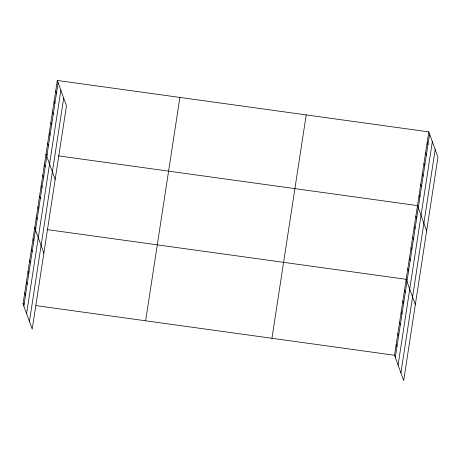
<?xml version="1.0" encoding="UTF-8"?>
<svg xmlns="http://www.w3.org/2000/svg" width="461" height="461" viewBox="0 0 461 461"><rect width="100%" height="100%" fill="white"/><g stroke="black" fill="none" stroke-linecap="round" stroke-linejoin="round"><path stroke-width="0.69" d="M57.314 80.45L66.47 105.742L32.207 329.114L23.05 303.822L57.314 80.45L428.793 131.886L437.95 157.178L403.686 380.55L394.53 355.258L428.793 131.886M23.839 306L58.103 82.628M26.6 313.63L60.864 90.258M29.446 321.484L63.704 98.112M145.641 320.793L179.899 97.427M271.944 338.282L306.208 114.916M395.319 357.442L429.583 134.07M398.085 365.066L432.343 141.694M400.926 372.926L435.19 149.554M47.368 154.349L46.008 154.164L55.159 179.456M58.265 155.858L417.487 205.6L426.644 230.892M36.062 228.062L34.702 227.872L43.853 253.164M46.959 229.572L406.181 279.314L415.338 304.606M23.05 303.822L24.41 304.006M35.993 305.614L394.53 355.258M427.18 142.42L427.969 144.598M425.566 152.948L426.356 155.132M423.947 163.482L424.737 165.66M422.334 174.01L423.123 176.188M420.72 184.538L421.51 186.722M419.101 195.072L419.89 197.25M415.874 216.128L416.663 218.312M414.26 226.662L415.05 228.84M412.641 237.19L413.431 239.374M411.028 247.724L411.817 249.902M409.414 258.252L410.204 260.43M407.795 268.78L408.584 270.964M404.516 290.165L405.305 292.343M402.851 301.01L403.64 303.194M401.191 311.861L401.98 314.039M399.526 322.712L400.315 324.89M397.86 333.562L398.65 335.741M396.195 344.407L396.984 346.591M55.695 90.978L56.484 93.162M54.081 101.512L54.871 103.69M52.468 112.04L53.257 114.224M50.854 122.574L51.644 124.752M49.235 133.102L50.024 135.28M47.621 143.63L48.411 145.814M44.389 164.692L45.178 166.87M42.775 175.22L43.565 177.404M41.162 185.754L41.951 187.932M39.542 196.282L40.332 198.466M37.929 206.816L38.718 208.994M36.315 217.344L37.105 219.522M33.036 238.723L33.826 240.907M31.371 249.574L32.161 251.752M29.706 260.425L30.495 262.603M28.04 271.27L28.83 273.454M26.381 282.12L27.17 284.304M24.715 292.971L25.505 295.149"/></g></svg>
